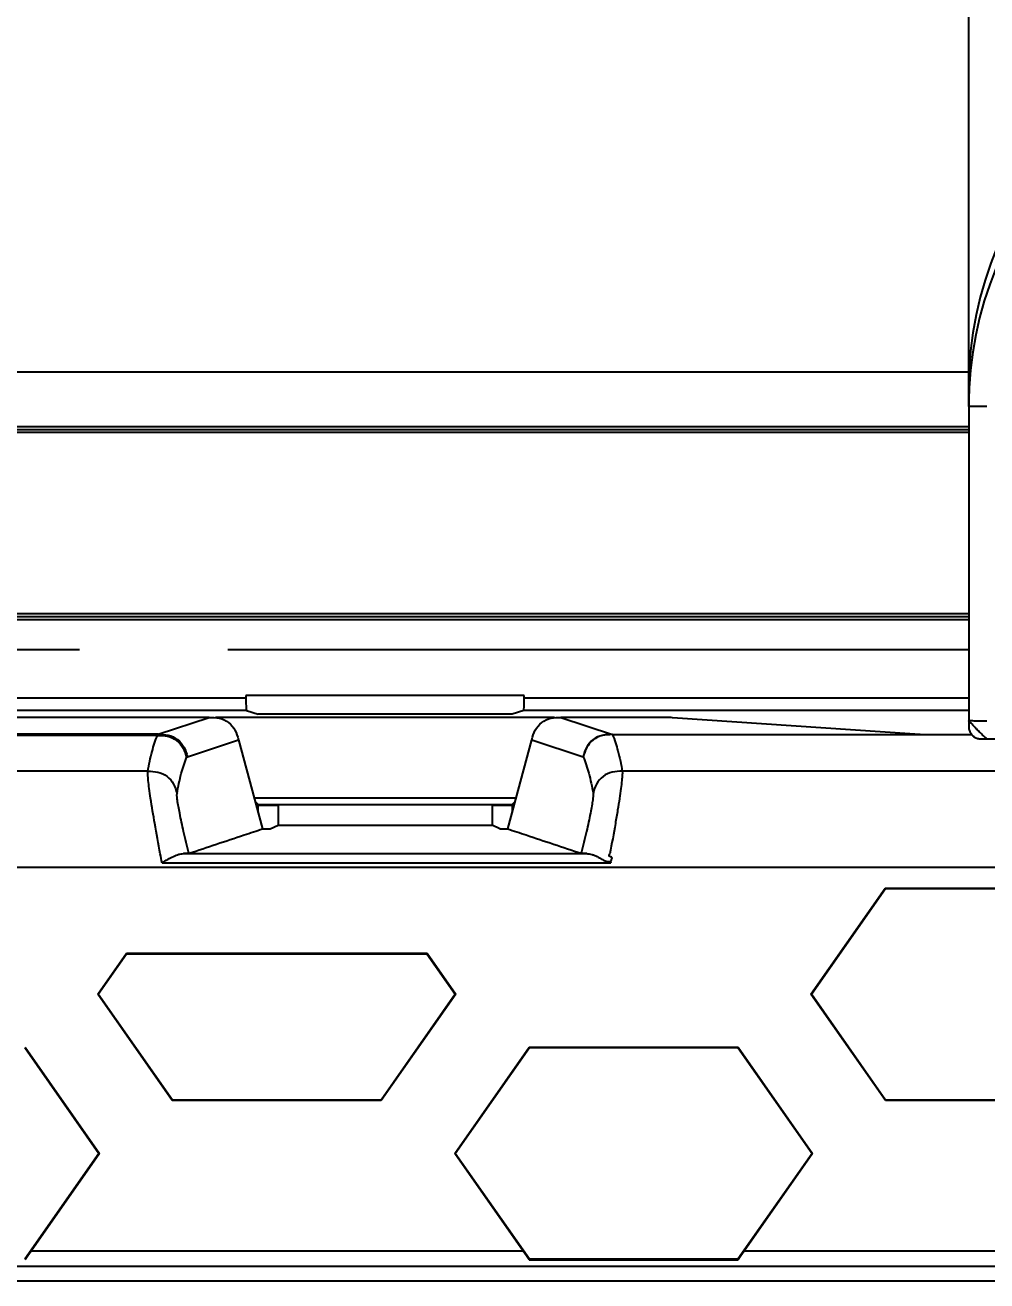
# Model space of a CAD drawing. Header units: millimetres. Extents: x 0 to 594, y 0 to 420.
# Drawn here: x 450.95 to 466.85, y 250.25 to 271.01 of the extents above; entities that cross this region are included whole.
import ezdxf

# ---------------------------------------------------------------- set-up
doc = ezdxf.new("R2010")
doc.units = ezdxf.units.MM
doc.header["$LTSCALE"] = 32.67
doc.linetypes.add('CENTER', pattern=[0.6, 0.375, -0.075, 0.075, -0.075])
doc.layers.get('0').update_dxf_attribs({"linetype": 'CONTINUOUS'})
for name, color, linetype in [('AUSFORMSCHRAEGEN', 7, 'CONTINUOUS'), ('FASEN', 7, 'CONTINUOUS'), ('KURVEN', 7, 'CONTINUOUS'), ('RUNDUNGEN', 7, 'CONTINUOUS'), ('ZEICHNUNGSBEMASSUNGEN', 7, 'CONTINUOUS')]:
    doc.layers.add(name, color=color, linetype=linetype)
doc.styles.get("Standard").update_dxf_attribs({"font": 'txt', "width": 0.7})
doc.dimstyles.new('DIMSTYLE_6', dxfattribs={"dimtxt": 3.5, "dimasz": 3.5, "dimexe": 2, "dimexo": 0, "dimgap": 0.875, "dimtad": 1, "dimdec": 3, "dimtxsty": 'STANDARD', "dimblk": '_FILLED', "dimblk1": '_FILLED', "dimblk2": '_FILLED', "dimcen": 0.09, "dimadec": 0, "dimazin": 0, "dimtp": 0.2, "dimtm": 0.2, "dimtfac": 1, "dimtdec": 3, "dimtofl": 0, "dimtmove": 0, "dimatfit": 3, "dimldrblk": '_FILLED', "dimfxl": 1, "dimtolj": 1, "dimarcsym": 0})
doc.dimstyles.new('DIMSTYLE_7', dxfattribs={"dimtxt": 3.5, "dimasz": 3.5, "dimexe": 2, "dimexo": 0, "dimgap": 0.875, "dimtad": 1, "dimdec": 1, "dimtxsty": 'STANDARD', "dimblk": '_FILLED', "dimblk1": '_FILLED', "dimblk2": '_FILLED', "dimcen": 0.09, "dimadec": 0, "dimazin": 0, "dimtp": 0.1, "dimtm": 0.1, "dimtfac": 1, "dimtdec": 1, "dimtofl": 0, "dimtmove": 0, "dimatfit": 3, "dimldrblk": '_FILLED', "dimfxl": 1, "dimtolj": 1, "dimarcsym": 0})

# ---------------------------------------------------------------- blocks, each defined once
blk = doc.blocks.new('_FILLED')
at = {"color": 0, "linetype": 'BYBLOCK'}
blk.add_solid([(0, 0), (-1, 0.1429), (-1, -0.1429)], dxfattribs=at)
blk = doc.blocks.new('*D8')
at = {"layer": 'ZEICHNUNGSBEMASSUNGEN', "color": 2, "linetype": 'CONTINUOUS'}
for p, q in [((466.552, 264.708), (466.552, 277.273)), ((479.052, 264.708), (479.052, 277.273)), ((466.552, 275.273), (459.052, 275.273)), ((459.052, 275.273), (472.802, 275.273)), ((486.552, 275.273), (472.802, 275.273)), ((479.052, 275.273), (486.552, 275.273))]:
    blk.add_line(p, q, dxfattribs=at)
at = {"layer": 'ZEICHNUNGSBEMASSUNGEN', "color": 2, "linetype": 'CONTINUOUS', "xscale": 3.5, "yscale": 3.5, "zscale": 3.5}
blk.add_blockref('_FILLED', (466.552, 275.273), dxfattribs=at)
at = {"layer": 'ZEICHNUNGSBEMASSUNGEN', "color": 2, "linetype": 'CONTINUOUS', "xscale": 3.5, "yscale": 3.5, "zscale": 3.5, "rotation": 180}
blk.add_blockref('_FILLED', (479.052, 275.273), dxfattribs=at)
blk = doc.blocks.new('*D9')
at = {"layer": 'ZEICHNUNGSBEMASSUNGEN', "color": 2, "linetype": 'CONTINUOUS'}
for p, q in [((495.803, 271.011), (495.803, 283.002)), ((495.803, 283.002), (495.803, 268.144)), ((473.052, 271.011), (497.803, 271.011)), ((495.803, 257.777), (495.803, 268.144)), ((495.803, 265.277), (495.803, 257.777))]:
    blk.add_line(p, q, dxfattribs=at)
at = {"layer": 'ZEICHNUNGSBEMASSUNGEN', "color": 2, "linetype": 'CONTINUOUS', "xscale": 3.5, "yscale": 3.5, "zscale": 3.5}
for p, rotation in [((495.803, 271.011), 270), ((495.803, 265.277), 90)]:
    blk.add_blockref('_FILLED', p, dxfattribs=dict(at, rotation=rotation))

msp = doc.modelspace()

# ---------------------------------------------------------------- linework, layer by layer
at = {"color": 7, "linetype": 'CONTINUOUS'}
for p, q in [((466.5522, 265.0115), (466.5522, 259.4104)), ((466.5522, 264.277), (409.8022, 264.277)), ((466.5522, 261.277), (409.8022, 261.277)), ((466.7749, 259.2093), (466.7911, 259.2091)), ((466.7911, 259.2091), (466.81, 259.2088)), ((466.81, 259.2088), (466.8322, 259.2087)), ((466.8322, 259.2087), (478.7522, 259.2086)), ((455.1329, 258.107), (454.8022, 258.107)), ((459.0022, 258.107), (458.6716, 258.107))]:
    msp.add_line(p, q, dxfattribs=at)
msp.add_lwpolyline([(466.5522, 259.4104), (466.5527, 259.3967), (466.5541, 259.3832), (466.5563, 259.3701), (466.5594, 259.3573), (466.5632, 259.345), (466.5678, 259.3332), (466.5729, 259.3218), (466.5787, 259.311), (466.585, 259.3007), (466.5918, 259.291), (466.5991, 259.2818), (466.6067, 259.2732), (466.6148, 259.2651), (466.6232, 259.2576), (466.6318, 259.2507), (466.6407, 259.2443), (466.6499, 259.2386), (466.6592, 259.2333), (466.6687, 259.2286), (466.6784, 259.2245), (466.688, 259.221), (466.6975, 259.218), (466.7067, 259.2156), (466.7156, 259.2137), (466.7242, 259.2123), (466.732, 259.2113), (466.7388, 259.2107), (466.7448, 259.2103), (466.75, 259.21), (466.7553, 259.2098), (466.7612, 259.2097), (466.7749, 259.2093)], dxfattribs=at)
msp.add_arc((472.5518, 265.011), 5.9996, 89.99551, 179.99525, dxfattribs=at)
at = {"color": 9, "linetype": 'CONTINUOUS'}
for centre, radius, start, end in [((472.5518, 264.7073), 5.9996, 89.99545, 177.09553), ((472.547, 264.7077), 5.9948, 177.09724, 179.9987)]:
    msp.add_arc(centre, radius, start, end, dxfattribs=at)
for points, knots in [([(466.8522, 264.7026), (466.8327, 264.7026), (466.7945, 264.7027), (466.7389, 264.703), (466.6877, 264.7034), (466.6428, 264.704), (466.6102, 264.7047), (466.5885, 264.7053), (466.5759, 264.7057), (466.5662, 264.7063), (466.5586, 264.7066), (466.5552, 264.7074), (466.5522, 264.7073), (466.5522, 264.7078)], [0, 0, 0, 0, 0.1948104, 0.3825038, 0.5552635, 0.7066807, 0.8310279, 0.8814552, 0.9234252, 0.9565142, 0.9803814, 0.994876, 1, 1, 1, 1]), ([(466.8522, 259.5034), (466.8327, 259.5034), (466.7945, 259.5035), (466.7389, 259.5037), (466.6877, 259.5042), (466.6428, 259.5048), (466.6102, 259.5055), (466.5885, 259.5061), (466.5759, 259.5065), (466.5662, 259.5071), (466.5586, 259.5073), (466.5552, 259.5082), (466.5522, 259.5081), (466.5522, 259.5086)], [0, 0, 0, 0, 0.1948104, 0.3825038, 0.5552635, 0.7066807, 0.8310279, 0.8814552, 0.9234252, 0.9565142, 0.9803814, 0.994876, 1, 1, 1, 1]), ([(466.8521, 259.2086), (466.8516, 259.2086), (466.85, 259.2098), (466.8471, 259.2117), (466.843, 259.2153), (466.8352, 259.2225), (466.8229, 259.2351), (466.804, 259.253), (466.7806, 259.2744), (466.7449, 259.3088), (466.6985, 259.3552), (466.6523, 259.4017), (466.6181, 259.4376), (466.5965, 259.4608), (466.5786, 259.4794), (466.5661, 259.4917), (466.5589, 259.4994), (466.5553, 259.5034), (466.5532, 259.5063), (466.5522, 259.508), (466.5522, 259.5086)], [0, 0, 0, 0, 0.0039017, 0.012518, 0.0254351, 0.0422623, 0.0876803, 0.149569, 0.2258453, 0.3118303, 0.5002773, 0.6889143, 0.7748837, 0.8507509, 0.9123228, 0.9577385, 0.9743911, 0.9869882, 0.9954944, 1, 1, 1, 1])]:
    msp.add_open_spline(points, degree=3, knots=knots, dxfattribs=at)
at = {"layer": 'AUSFORMSCHRAEGEN', "color": 7, "linetype": 'CONTINUOUS'}
for p, q in [((404.8022, 265.277), (466.5617, 265.277)), ((459.204, 259.9287), (454.6005, 259.9287)), ((459.7054, 259.5615), (454.1001, 259.5615)), ((459.0022, 259.6165), (454.8022, 259.6165)), ((465.6596, 259.2883), (461.6556, 259.5597)), ((454.7363, 258.237), (459.0682, 258.237)), ((454.7525, 258.1767), (454.8022, 258.127)), ((454.8022, 257.9921), (454.8022, 258.127)), ((454.8022, 258.127), (459.0022, 258.127)), ((455.1329, 258.127), (455.1329, 257.782)), ((458.6716, 258.127), (458.6716, 257.782)), ((459.052, 258.1767), (459.0022, 258.127)), ((459.0022, 258.127), (459.0022, 257.9921)), ((455.0022, 257.7226), (455.1329, 257.782)), ((455.1329, 257.782), (458.6716, 257.782)), ((458.8022, 257.7226), (458.6716, 257.782)), ((463.9428, 254.9874), (465.1728, 256.7441)), ((463.9515, 254.9875), (465.1765, 256.737)), ((465.1728, 256.7441), (465.1765, 256.737)), ((465.1728, 256.7441), (468.6302, 256.7441)), ((465.1765, 256.737), (468.6265, 256.737)), ((452.1521, 254.9874), (452.6259, 255.6641)), ((452.1608, 254.9875), (452.6296, 255.657)), ((452.6259, 255.6641), (452.6296, 255.657)), ((452.6259, 255.6641), (457.5957, 255.6641)), ((452.6296, 255.657), (457.592, 255.657)), ((457.5957, 255.6641), (457.592, 255.657)), ((457.592, 255.657), (458.0615, 254.9864)), ((457.5957, 255.6641), (458.0702, 254.9864)), ((452.1521, 254.9874), (452.1608, 254.9875)), ((453.3828, 253.2298), (452.1521, 254.9874)), ((453.3865, 253.237), (452.1608, 254.9875)), ((458.0615, 254.9864), (456.8365, 253.237)), ((458.0702, 254.9864), (456.8402, 253.2298)), ((458.0702, 254.9864), (458.0615, 254.9864)), ((463.9428, 254.9874), (463.9515, 254.9875)), ((465.1735, 253.2298), (463.9428, 254.9874)), ((465.1772, 253.237), (463.9515, 254.9875)), ((450.9467, 254.107), (452.1721, 252.357)), ((450.9504, 254.1141), (452.1808, 252.3569)), ((458.0537, 252.3569), (459.284, 254.1141)), ((458.0624, 252.357), (459.2877, 254.107)), ((459.284, 254.1141), (459.2877, 254.107)), ((459.284, 254.1141), (462.7404, 254.1141)), ((459.2877, 254.107), (462.7367, 254.107)), ((462.7404, 254.1141), (462.7367, 254.107)), ((462.7367, 254.107), (463.9621, 252.357)), ((462.7404, 254.1141), (463.9708, 252.3569)), ((453.3828, 253.2298), (453.3865, 253.237)), ((456.8402, 253.2298), (453.3828, 253.2298)), ((456.8365, 253.237), (453.3865, 253.237)), ((456.8402, 253.2298), (456.8365, 253.237)), ((465.1735, 253.2298), (465.1772, 253.237)), ((468.6309, 253.2298), (465.1735, 253.2298)), ((468.6272, 253.237), (465.1772, 253.237)), ((452.1721, 252.357), (450.9467, 250.607)), ((452.1808, 252.3569), (451.0487, 250.7402)), ((452.1808, 252.3569), (452.1721, 252.357)), ((458.0537, 252.3569), (458.0624, 252.357)), ((459.1858, 250.7402), (458.0537, 252.3569)), ((459.2877, 250.607), (458.0624, 252.357)), ((463.9621, 252.357), (462.7367, 250.607)), ((463.9708, 252.3569), (462.8387, 250.7402)), ((463.9708, 252.3569), (463.9621, 252.357)), ((459.2837, 250.5991), (459.2877, 250.607)), ((462.7367, 250.607), (459.2877, 250.607)), ((462.7408, 250.5991), (462.7367, 250.607)), ((459.2837, 250.5991), (462.7408, 250.5991))]:
    msp.add_line(p, q, dxfattribs=at)
at = {"layer": 'AUSFORMSCHRAEGEN', "color": 9, "linetype": 'CONTINUOUS'}
for p, q in [((470.2772, 257.082), (420.773, 257.082)), ((459.1858, 250.7402), (451.0487, 250.7402)), ((470.9758, 250.7402), (462.8387, 250.7402))]:
    msp.add_line(p, q, dxfattribs=at)
at = {"layer": 'AUSFORMSCHRAEGEN', "color": 7, "linetype": 'CONTINUOUS'}
for centre, major_axis, ratio, start_param, end_param in [((461.2199, 259.5577), (0.45, 0), 0.0174551, 0.2520255, 1.5707963), ((451.0964, 250.7989), (0.2114, 0.3), 0.0142682, -4.5051125, -3.9731429), ((459.1381, 250.7989), (-0.2114, 0.3), 0.0142682, -2.3100424, -1.7780728), ((462.8864, 250.7989), (0.2114, 0.3), 0.0142682, -4.5051125, -3.9731429)]:
    msp.add_ellipse(centre, major_axis=major_axis, ratio=ratio, start_param=start_param, end_param=end_param, dxfattribs=at)
at = {"layer": 'FASEN', "color": 7, "linetype": 'CONTINUOUS'}
for p, q in [((454.8749, 257.7226), (455.0022, 257.7226)), ((458.8022, 257.7226), (458.9296, 257.7226))]:
    msp.add_line(p, q, dxfattribs=at)
at = {"layer": 'KURVEN', "color": 7, "linetype": 'CENTER'}
msp.add_line((466.5522, 260.6802), (407.399, 260.6802), dxfattribs=at)
at = {"layer": 'RUNDUNGEN', "color": 9, "linetype": 'CONTINUOUS'}
for p, q in [((409.8022, 264.3741), (466.5522, 264.3741)), ((409.8022, 264.3241), (466.5522, 264.3241)), ((466.5522, 261.2298), (409.8022, 261.2298)), ((466.5522, 261.1798), (409.8022, 261.1798)), ((454.6005, 259.8802), (428.354, 259.8802)), ((466.5522, 259.8802), (459.204, 259.8802)), ((454.6108, 259.6802), (428.3437, 259.6802)), ((453.1518, 259.2848), (453.9948, 259.5656)), ((466.5522, 259.6802), (459.1937, 259.6802)), ((459.8096, 259.5656), (460.6596, 259.2825)), ((453.1518, 259.2848), (429.8027, 259.2848)), ((453.1389, 259.2682), (429.8156, 259.2682)), ((453.6338, 258.9148), (454.4779, 259.1959)), ((459.3266, 259.1959), (460.1775, 258.9125)), ((460.6596, 259.2825), (465.9028, 259.2825)), ((460.661, 259.2794), (466.0541, 259.2806)), ((452.9801, 258.6736), (441.0466, 258.6736)), ((469.1882, 258.6736), (460.8244, 258.6736)), ((453.5683, 257.3122), (460.2362, 257.3122)), ((453.2167, 257.1592), (460.633, 257.1592)), ((433.1655, 250.4896), (512.4389, 250.4896)), ((433.1654, 250.2484), (512.439, 250.2484))]:
    msp.add_line(p, q, dxfattribs=at)
at = {"layer": 'RUNDUNGEN', "color": 7, "linetype": 'CONTINUOUS'}
for p, q in [((454.6005, 259.9287), (454.6005, 259.8802)), ((459.204, 259.8802), (459.204, 259.9287)), ((453.9948, 259.5656), (428.9596, 259.5656)), ((454.6108, 259.6802), (454.8022, 259.6165)), ((459.1937, 259.6802), (459.0022, 259.6165)), ((461.2199, 259.5656), (459.8096, 259.5656)), ((454.4779, 259.1959), (454.8749, 257.7226)), ((458.9296, 257.7226), (459.3266, 259.1959)), ((465.9631, 259.282), (466.5989, 259.282))]:
    msp.add_line(p, q, dxfattribs=at)
for centre, start_param, end_param in [((454.611, 259.8802), 1.5707963, 3.1241394), ((459.1935, 259.8802), -3.1241394, -1.5707963)]:
    msp.add_ellipse(centre, major_axis=(0, 0.2), ratio=0.0524078, start_param=start_param, end_param=end_param, dxfattribs=at)
for points, knots in [([(453.9948, 259.5656), (454.0506, 259.5656), (454.1635, 259.5626), (454.3205, 259.4907), (454.4311, 259.3579), (454.4634, 259.2497), (454.4779, 259.1959)], [0, 0, 0, 0, 0.2501849, 0.5000174, 0.7498244, 1, 1, 1, 1]), ([(459.3266, 259.1959), (459.3411, 259.2497), (459.3733, 259.358), (459.484, 259.4907), (459.641, 259.5627), (459.7539, 259.5656), (459.8096, 259.5656)], [0, 0, 0, 0, 0.2502323, 0.5000135, 0.7497753, 1, 1, 1, 1]), ([(465.6596, 259.2883), (465.6895, 259.2863), (465.7705, 259.2845), (465.8516, 259.2831), (465.9028, 259.2825)], [0, 0, 0, 0, 0.3686714, 1, 1, 1, 1]), ([(453.6591, 257.3177), (453.9632, 257.419), (454.369, 257.5547), (454.7754, 257.6887), (454.8773, 257.7226)], [0, 0, 0, 0, 0.7491531, 1, 1, 1, 1]), ([(458.9272, 257.7226), (459.0291, 257.6887), (459.4355, 257.5547), (459.8413, 257.419), (460.1454, 257.3177)], [0, 0, 0, 0, 0.2508469, 1, 1, 1, 1]), ([(453.2167, 257.1592), (453.2762, 257.199), (453.3654, 257.251), (453.4842, 257.3042), (453.5422, 257.3117), (453.5683, 257.3122)], [0, 0, 0, 0, 0.5541003, 0.7981445, 1, 1, 1, 1]), ([(453.6591, 257.3177), (453.6526, 257.3155), (453.6219, 257.3139), (453.5918, 257.3128), (453.5683, 257.3122)], [0, 0, 0, 0, 0.2238393, 1, 1, 1, 1]), ([(460.2362, 257.3122), (460.2127, 257.3128), (460.1826, 257.3139), (460.1519, 257.3155), (460.1454, 257.3177)], [0, 0, 0, 0, 0.776149, 1, 1, 1, 1]), ([(460.2362, 257.3122), (460.25, 257.3119), (460.2798, 257.3107), (460.3256, 257.299), (460.3742, 257.2808), (460.424, 257.2556), (460.4753, 257.2271), (460.5195, 257.2037), (460.5564, 257.1854), (460.5822, 257.1819), (460.6031, 257.1824), (460.618, 257.1819), (460.6348, 257.176), (460.634, 257.164), (460.633, 257.1592)], [0, 0, 0, 0, 0.0944162, 0.2020923, 0.3208529, 0.4483522, 0.5825107, 0.7207662, 0.7908273, 0.861202, 0.8965752, 0.9319255, 0.9665663, 1, 1, 1, 1])]:
    msp.add_open_spline(points, degree=3, knots=knots, dxfattribs=at)
at = {"layer": 'RUNDUNGEN', "color": 9, "linetype": 'CONTINUOUS'}
for points, knots in [([(452.9801, 258.6736), (452.9991, 258.7841), (453.0409, 258.9855), (453.1033, 259.1819), (453.1389, 259.2682)], [0, 0, 0, 0, 0.5457348, 1, 1, 1, 1]), ([(453.1388, 259.2682), (453.1396, 259.2703), (453.1423, 259.2767), (453.147, 259.2833), (453.1517, 259.2848)], [0, 0, 0, 0, 0.3136048, 1, 1, 1, 1]), ([(453.1389, 259.2682), (453.1944, 259.2681), (453.3069, 259.2649), (453.4635, 259.193), (453.5738, 259.0609), (453.6063, 258.9533), (453.6209, 258.8998)], [0, 0, 0, 0, 0.2501063, 0.5003347, 0.7503523, 1, 1, 1, 1]), ([(453.1518, 259.2848), (453.2074, 259.2848), (453.3201, 259.2818), (453.4769, 259.2096), (453.5872, 259.0767), (453.6193, 258.9685), (453.6338, 258.9148)], [0, 0, 0, 0, 0.2498064, 0.4997657, 0.7498728, 1, 1, 1, 1]), ([(460.6596, 259.2825), (460.604, 259.2825), (460.4913, 259.2795), (460.3344, 259.2073), (460.2242, 259.0744), (460.192, 258.9663), (460.1775, 258.9125)], [0, 0, 0, 0, 0.2498063, 0.4997657, 0.7498728, 1, 1, 1, 1]), ([(460.661, 259.2794), (460.6054, 259.2792), (460.4929, 259.276), (460.3364, 259.2042), (460.226, 259.0721), (460.1935, 258.9644), (460.1789, 258.911)], [0, 0, 0, 0, 0.2500969, 0.5003193, 0.7503406, 1, 1, 1, 1]), ([(460.6596, 259.2825), (460.66, 259.2824), (460.6606, 259.2811), (460.6607, 259.28), (460.6609, 259.2794)], [0, 0, 0, 0, 0.393558, 1, 1, 1, 1]), ([(460.661, 259.2794), (460.6978, 259.1919), (460.7622, 258.9918), (460.8049, 258.7865), (460.8244, 258.6736)], [0, 0, 0, 0, 0.4530387, 1, 1, 1, 1]), ([(453.6209, 258.8998), (453.6217, 258.9019), (453.624, 258.908), (453.6293, 258.9141), (453.6338, 258.9148)], [0, 0, 0, 0, 0.3261231, 1, 1, 1, 1]), ([(460.1775, 258.9125), (460.1778, 258.9125), (460.1785, 258.9121), (460.1788, 258.9114), (460.1789, 258.911)], [0, 0, 0, 0, 0.4083882, 1, 1, 1, 1]), ([(460.1789, 258.911), (460.2158, 258.8239), (460.2802, 258.6246), (460.3229, 258.4201), (460.3423, 258.3076)], [0, 0, 0, 0, 0.4530952, 1, 1, 1, 1]), ([(453.4621, 258.3076), (453.4812, 258.4177), (453.5229, 258.6183), (453.5853, 258.8139), (453.6209, 258.8998)], [0, 0, 0, 0, 0.5456805, 1, 1, 1, 1]), ([(453.1851, 257.3097), (453.1535, 257.4764), (453.0987, 257.7818), (453.0383, 258.1426), (453.004, 258.3802), (452.9878, 258.5105), (452.9799, 258.6045), (452.9784, 258.655), (452.9801, 258.6736)], [0, 0, 0, 0, 0.3688794, 0.6741662, 0.7948252, 0.8905617, 0.959375, 1, 1, 1, 1]), ([(452.9801, 258.6736), (453.0356, 258.6735), (453.148, 258.6703), (453.3043, 258.5991), (453.4148, 258.4679), (453.4475, 258.3608), (453.4621, 258.3076)], [0, 0, 0, 0, 0.2506253, 0.5011511, 0.750952, 1, 1, 1, 1]), ([(460.8244, 258.6736), (460.7689, 258.6735), (460.6565, 258.6703), (460.5001, 258.5991), (460.3896, 258.4679), (460.357, 258.3608), (460.3423, 258.3076)], [0, 0, 0, 0, 0.2506253, 0.5011511, 0.750952, 1, 1, 1, 1]), ([(460.8244, 258.6736), (460.8268, 258.655), (460.8245, 258.6039), (460.8165, 258.5095), (460.8001, 258.3788), (460.7766, 258.2149), (460.7459, 258.0212), (460.6942, 257.7158), (460.6505, 257.4759), (460.6192, 257.3096)], [0, 0, 0, 0, 0.040891, 0.1102509, 0.2062633, 0.3269566, 0.4700694, 0.6323144, 1, 1, 1, 1]), ([(453.6591, 257.3177), (453.629, 257.4382), (453.5756, 257.6592), (453.5115, 257.9523), (453.4744, 258.1476), (453.4616, 258.2565), (453.4607, 258.2936), (453.4621, 258.3076)], [0, 0, 0, 0, 0.3687753, 0.6743907, 0.8905388, 0.9581206, 1, 1, 1, 1]), ([(460.3423, 258.3076), (460.3443, 258.2939), (460.3429, 258.2568), (460.335, 258.1883), (460.3194, 258.0935), (460.2864, 257.9208), (460.2288, 257.6591), (460.1754, 257.4383), (460.1454, 257.3177)], [0, 0, 0, 0, 0.0410531, 0.1093473, 0.2050496, 0.3258731, 0.6310192, 1, 1, 1, 1]), ([(460.633, 257.1592), (460.6362, 257.1742), (460.6392, 257.1994), (460.6531, 257.2254), (460.6587, 257.2526), (460.6369, 257.2586), (460.6229, 257.262), (460.6115, 257.266), (460.6059, 257.2763), (460.6088, 257.2919), (460.6145, 257.3028), (460.6193, 257.3097)], [0, 0, 0, 0, 0.248426, 0.3940188, 0.5033017, 0.6187819, 0.6898984, 0.7516224, 0.8034764, 0.8643228, 1, 1, 1, 1])]:
    msp.add_open_spline(points, degree=3, knots=knots, dxfattribs=at)
at = {"layer": 'RUNDUNGEN', "color": 7, "linetype": 'CONTINUOUS'}
msp.add_open_spline([(465.9028, 259.2825), (465.9229, 259.2823), (465.943, 259.2823), (465.9631, 259.2816)], degree=3, dxfattribs=at)
at = {"layer": 'RUNDUNGEN', "color": 9, "linetype": 'CONTINUOUS'}
msp.add_open_spline([(453.2167, 257.1592), (453.205, 257.2091), (453.1957, 257.2595), (453.1851, 257.3097)], degree=3, dxfattribs=at)

# ---------------------------------------------------------------- dimensions: what is measured, and where the dimension line sits
at = {"layer": 'ZEICHNUNGSBEMASSUNGEN', "color": 2, "linetype": 'CONTINUOUS'}
dim = msp.add_linear_dim(base=(495.8035, 271.0106), p1=(404.8022, 265.277), p2=(473.0522, 271.0106), angle=90, dimstyle='DIMSTYLE_7', dxfattribs=at)
dim.commit()
dim.dimension.update_dxf_attribs({"geometry": '*D9', "text_midpoint": (495.8035, 275.7523), "dimtype": 160})
dim = msp.add_linear_dim(base=(479.0522, 275.2734), p1=(466.5522, 264.7078), p2=(479.0522, 264.7078), dimstyle='DIMSTYLE_6', dxfattribs=at)
dim.commit()
dim.dimension.update_dxf_attribs({"geometry": '*D8', "text_midpoint": (468.1772, 275.2734), "dimtype": 160})

doc.saveas('drawing.dxf')
